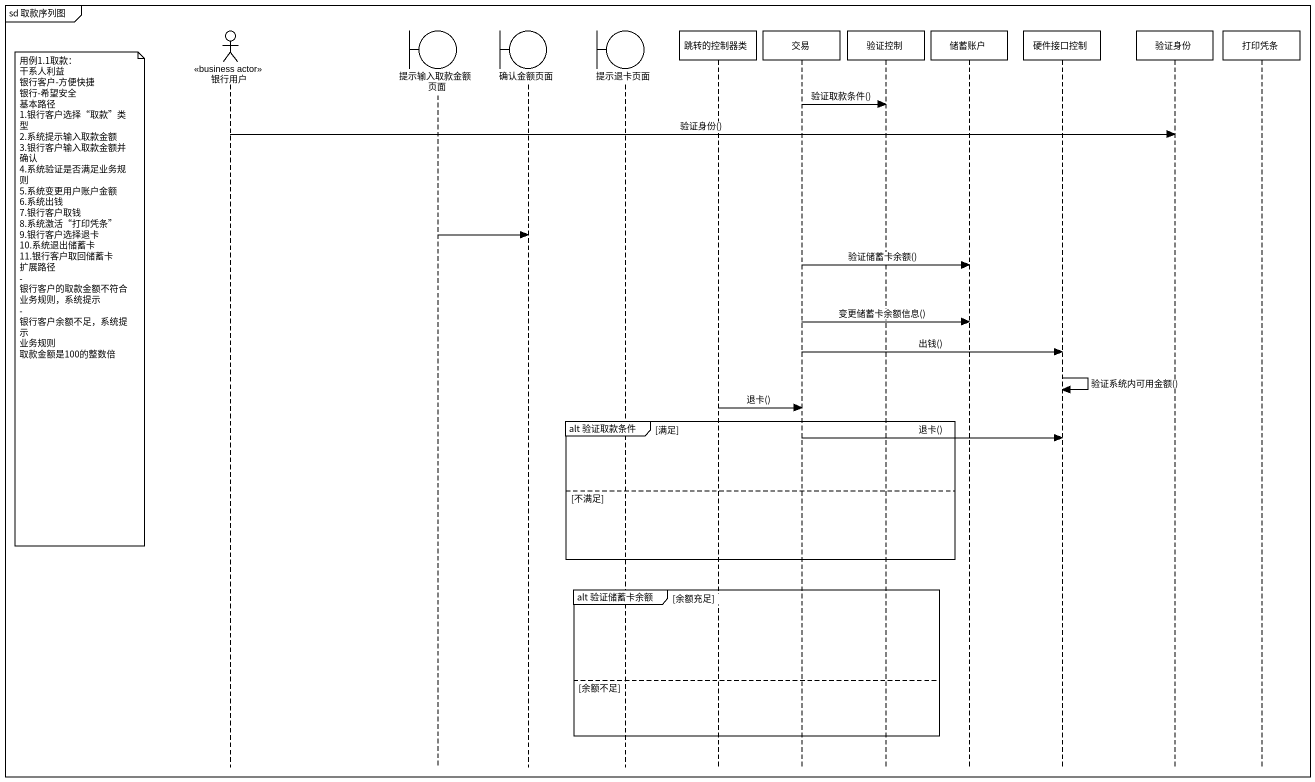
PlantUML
@startuml
mainframe sd 取款序列图
hide footbox
actor 银行用户 <<business actor>>
boundary 提示输入取款金额页面
boundary 确认金额页面
boundary 提示退卡页面
participant 跳转的控制器类
participant 交易
participant 验证控制
participant 储蓄账户
participant 硬件接口控制
participant 验证身份
participant 打印凭条

交易 -> 验证控制 : 验证取款条件()
银行用户 -> 验证身份 : 验证身份()
提示输入取款金额页面 -> 确认金额页面
交易 -> 储蓄账户 : 验证储蓄卡余额()
note left of 银行用户
  用例1.1取款：
  干系人利益
  银行客户-方便快捷
  银行-希望安全
  基本路径
  1.银行客户选择“取款”类型
  2.系统提示输入取款金额
  3.银行客户输入取款金额并确认
  4.系统验证是否满足业务规则
  5.系统变更用户账户金额
  6.系统出钱
  7.银行客户取钱
  8.系统激活“打印凭条”
  9.银行客户选择退卡
  10.系统退出储蓄卡
  11.银行客户取回储蓄卡
  扩展路径
  - 银行客户的取款金额不符合业务规则，系统提示
  - 银行客户余额不足，系统提示
  业务规则
  取款金额是100的整数倍
end note
交易 -> 储蓄账户 : 变更储蓄卡余额信息()
交易 -> 硬件接口控制 : 出钱()
硬件接口控制 -> 硬件接口控制 : 验证系统内可用金额()
跳转的控制器类 -> 交易 : 退卡()
group alt 验证取款条件 [满足]
  交易 -> 硬件接口控制 : 退卡()
else 不满足
end
group alt 验证储蓄卡余额 [余额充足]
else 余额不足
end
@enduml
